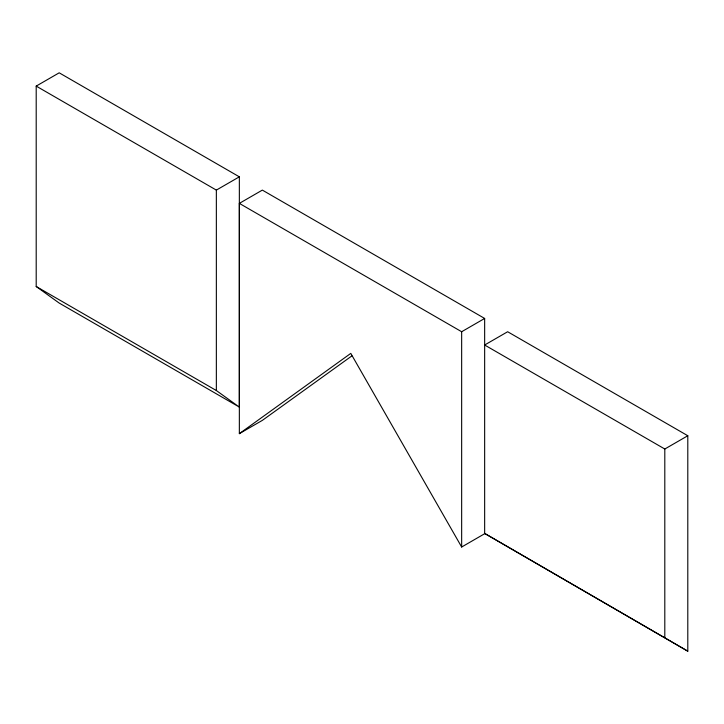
<?xml version="1.0" encoding="UTF-8"?>
<svg xmlns="http://www.w3.org/2000/svg" width="724" height="724" viewBox="0 0 724 724"><rect width="100%" height="100%" fill="white"/><g stroke="black" fill="none" stroke-linecap="round" stroke-linejoin="round"><path stroke-width="1.09" d="M239.345 407.096L239.345 176.828L59.196 72.816L36.2 86.102L36.2 286.496L59.196 303.066L239.345 407.096L216.349 390.535L36.2 286.496M239.345 433.658L350.787 353.393L461.659 547.018L484.655 533.724L484.655 318.451L262.341 190.104L239.345 203.381L239.345 433.658L262.341 420.382L351.909 355.882M36.2 86.102L216.349 190.104L239.345 176.828M239.345 203.381L461.659 331.737L484.655 318.451M687.8 435.739L507.651 331.737L484.655 345.013L664.804 449.016L687.8 435.739L687.8 651.184L484.655 533.416L687.8 651.184M664.804 449.016L664.804 637.572M461.659 331.737L461.659 547.018M216.349 190.104L216.349 390.535"/></g></svg>
